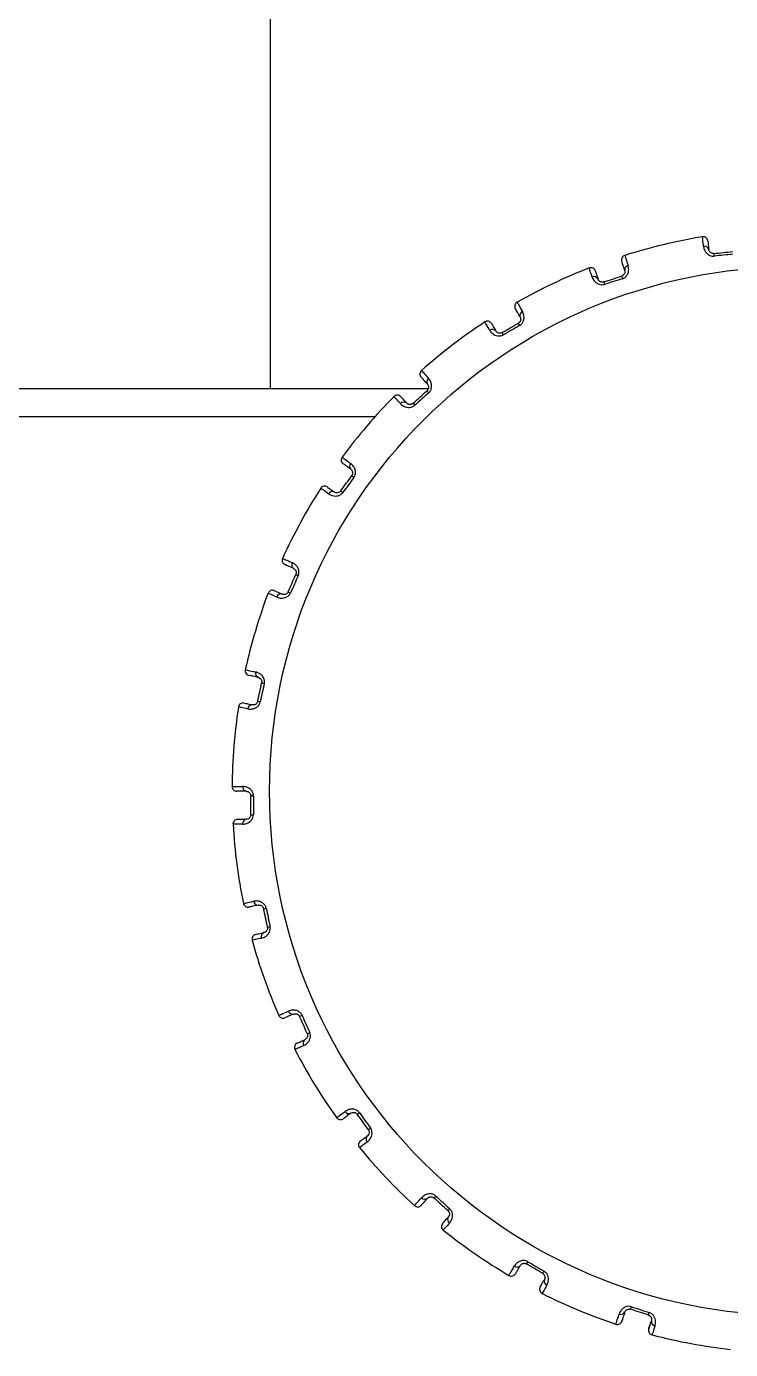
# Model space of a CAD drawing. Header units: millimetres. Extents: x -2889 to 8174, y 2447 to 8478.
# Drawn here: x 1605.9 to 1613.42, y 3458.21 to 3472.34 of the extents above; entities that cross this region are included whole.
import ezdxf

# ---------------------------------------------------------------- set-up
doc = ezdxf.new("R2010")
doc.units = ezdxf.units.MM

msp = doc.modelspace()

# ---------------------------------------------------------------- linework, layer by layer
at = {"color": 7, "linetype": 'Continuous', "lineweight": 25}
for p, q in [((1608.5, 3474.673), (1608.5, 3468.473)), ((1576.211, 3468.473), (1610.19, 3468.473)), ((1576.498, 3468.173), (1609.622, 3468.173))]:
    msp.add_line(p, q, dxfattribs=at)
msp.add_circle((1614.094, 3464.173), 5.6, dxfattribs=at)
for centre, radius, start, end in [((1614.094, 3464.173), 6, 99.3723, 107.5185), ((1613.125, 3470.043), 0.05, 6, 99.3723), ((1612.303, 3469.847), 0.05, 107.5185, 198), ((1613.14, 3469.947), 0.0457, 16.0411, 105.1154), ((1613.496, 3469.919), 0.257, 180.904, 187.1242), ((1614.094, 3464.173), 6, 111.3723, 119.5185), ((1611.926, 3469.713), 0.05, 18, 111.3723), ((1612.331, 3469.742), 0.0448, 99.8795, 186.9103), ((1611.961, 3469.622), 0.0457, 28.0411, 117.1154), ((1612.314, 3469.669), 0.257, 192.904, 199.1242), ((1613.575, 3470.078), 1.382, 197.0337, 198.2171), ((1611.162, 3469.35), 0.05, 119.5185, 210), ((1614.094, 3464.173), 6, 123.3723, 131.5185), ((1610.821, 3469.142), 0.05, 30, 123.3723), ((1611.211, 3469.253), 0.0448, 111.8795, 198.9103), ((1610.874, 3469.059), 0.0457, 40.0411, 129.1154), ((1611.21, 3469.179), 0.257, 204.904, 211.1242), ((1612.359, 3469.841), 1.382, 209.0337, 210.2171), ((1610.15, 3468.628), 0.05, 131.5185, 222), ((1610.218, 3468.543), 0.0448, 123.8795, 210.9103), ((1614.094, 3464.173), 6, 135.3723, 143.5185), ((1609.859, 3468.352), 0.05, 42, 135.3723), ((1609.929, 3468.283), 0.0457, 52.0411, 141.1154), ((1611.218, 3469.357), 1.382, 221.0337, 222.2171), ((1610.232, 3468.47), 0.257, 216.904, 223.1242), ((1609.31, 3467.71), 0.05, 143.5185, 234), ((1609.394, 3467.642), 0.0448, 135.8795, 222.9103), ((1610.203, 3468.645), 1.382, 233.0337, 234.2171), ((1614.094, 3464.173), 6, 147.3723, 155.5185), ((1609.083, 3467.381), 0.05, 54, 147.3723), ((1609.165, 3467.327), 0.0457, 64.0411, 153.1154), ((1609.423, 3467.573), 0.257, 228.904, 235.1242), ((1608.679, 3466.638), 0.05, 155.5185, 246), ((1608.775, 3466.589), 0.0448, 147.8795, 234.9103), ((1609.358, 3467.739), 1.382, 245.0337, 246.2171), ((1614.094, 3464.173), 6, 159.3723, 167.5185), ((1608.525, 3466.269), 0.05, 66, 159.3723), ((1608.617, 3466.234), 0.0457, 76.0411, 165.1154), ((1608.818, 3466.527), 0.257, 240.904, 247.1242), ((1608.285, 3465.459), 0.05, 167.5185, 258), ((1608.389, 3465.43), 0.0448, 159.8795, 246.9103), ((1608.72, 3466.676), 1.382, 257.0337, 258.2171), ((1608.211, 3465.065), 0.05, 78, 171.3723), ((1608.308, 3465.05), 0.0457, 88.0411, 177.1154), ((1608.444, 3465.379), 0.257, 252.904, 259.1242), ((1614.094, 3464.173), 6, 171.3723, 179.5185), ((1608.144, 3464.223), 0.05, 179.5185, 270), ((1608.253, 3464.217), 0.0448, 171.8795, 258.9103), ((1608.317, 3465.504), 1.382, 269.0337, 270.2171), ((1608.154, 3463.823), 0.05, 90, 183.3723), ((1614.094, 3464.173), 6, 183.3723, 191.5185), ((1608.252, 3463.828), 0.0457, 100.0411, 189.1154), ((1608.317, 3464.178), 0.257, 264.904, 271.1242), ((1608.264, 3462.985), 0.05, 191.5185, 282), ((1608.371, 3463.001), 0.0448, 183.8795, 270.9103), ((1608.167, 3464.274), 1.382, 281.0337, 282.2171), ((1608.442, 3462.977), 0.257, 276.904, 283.1242), ((1608.357, 3462.595), 0.05, 102, 195.3723), ((1614.094, 3464.173), 6, 195.3723, 203.5185), ((1608.451, 3462.621), 0.0457, 112.0411, 201.1154), ((1608.638, 3461.798), 0.05, 203.5185, 294), ((1608.74, 3461.837), 0.0448, 195.8795, 282.9103), ((1608.275, 3463.04), 1.382, 293.0337, 294.2171), ((1608.814, 3461.828), 0.257, 288.904, 295.1242), ((1608.81, 3461.437), 0.05, 114, 207.3723), ((1614.094, 3464.173), 6, 207.3723, 215.5185), ((1608.897, 3461.481), 0.0457, 124.0411, 213.1154), ((1609.342, 3460.775), 0.0448, 207.8795, 294.9103), ((1608.638, 3461.855), 1.382, 305.0337, 306.2171), ((1609.251, 3460.716), 0.05, 215.5185, 306), ((1609.417, 3460.781), 0.257, 300.904, 307.1242), ((1609.494, 3460.398), 0.05, 126, 219.3723), ((1609.57, 3460.46), 0.0457, 136.0411, 225.1154), ((1614.094, 3464.173), 6, 219.3723, 227.5185), ((1609.239, 3460.771), 1.382, 317.0337, 318.2171), ((1610.076, 3459.785), 0.05, 227.5185, 318), ((1610.153, 3459.861), 0.0448, 219.8795, 306.9103), ((1610.224, 3459.883), 0.257, 312.904, 319.1242), ((1610.441, 3459.6), 0.0457, 148.0411, 237.1154), ((1610.38, 3459.524), 0.05, 138, 231.3723), ((1614.094, 3464.173), 6, 231.3723, 239.5185), ((1610.052, 3459.836), 1.382, 329.0337, 330.2171), ((1611.076, 3459.045), 0.05, 239.5185, 330), ((1611.135, 3459.136), 0.0448, 231.8795, 318.9103), ((1611.201, 3459.172), 0.257, 324.904, 331.1242), ((1611.427, 3458.854), 0.05, 150, 243.3723), ((1611.472, 3458.941), 0.0457, 160.0411, 249.1154), ((1614.094, 3464.173), 6, 243.3723, 251.5185), ((1612.247, 3458.631), 0.0448, 243.8795, 330.9103), ((1611.042, 3459.09), 1.382, 341.0337, 342.2171), ((1612.303, 3458.68), 0.257, 336.904, 343.1242), ((1612.208, 3458.529), 0.05, 251.5185, 342), ((1612.617, 3458.51), 0.0457, 172.0411, 261.1154), ((1612.591, 3458.415), 0.05, 162, 255.3723), ((1614.094, 3464.173), 6, 255.3723, 263.5185)]:
    msp.add_arc(centre, radius, start, end, dxfattribs=at)
for points, knots in [([(1613.128, 3469.991), (1613.128, 3469.996), (1613.124, 3470.03), (1613.118, 3470.079), (1613.117, 3470.088), (1613.117, 3470.093)], [0, 0, 0, 0, 0.079407, 0.539679, 1, 1, 1, 1]), ([(1613.175, 3470.048), (1613.175, 3470.045), (1613.176, 3470.037), (1613.181, 3469.993), (1613.184, 3469.964), (1613.184, 3469.959)], [0, 0, 0, 0, 0.460298, 0.920585, 1, 1, 1, 1]), ([(1612.288, 3469.894), (1612.289, 3469.89), (1612.292, 3469.882), (1612.308, 3469.832), (1612.32, 3469.794), (1612.323, 3469.786)], [0, 0, 0, 0, 0.4354396, 0.8708783, 1, 1, 1, 1]), ([(1613.128, 3469.991), (1613.128, 3469.99), (1613.13, 3469.976), (1613.137, 3469.952), (1613.157, 3469.922), (1613.181, 3469.901), (1613.209, 3469.887), (1613.231, 3469.887), (1613.241, 3469.887)], [0, 0, 0, 0, 0.017352, 0.313761, 0.508689, 0.681484, 0.843326, 1, 1, 1, 1]), ([(1613.239, 3469.915), (1613.235, 3469.915), (1613.229, 3469.914), (1613.219, 3469.916), (1613.209, 3469.92), (1613.197, 3469.93), (1613.187, 3469.944), (1613.185, 3469.953), (1613.184, 3469.959)], [0, 0, 0, 0, 0.1118268, 0.132687, 0.2752303, 0.4389941, 0.6407604, 1, 1, 1, 1]), ([(1613.239, 3469.915), (1613.272, 3469.918), (1613.339, 3469.925), (1613.405, 3469.932), (1613.438, 3469.936)], [0, 0, 0, 0, 0.502105, 1, 1, 1, 1]), ([(1613.441, 3469.907), (1613.408, 3469.904), (1613.341, 3469.897), (1613.274, 3469.89), (1613.241, 3469.887)], [0, 0, 0, 0, 0.497837, 1, 1, 1, 1]), ([(1611.94, 3469.663), (1611.938, 3469.668), (1611.927, 3469.7), (1611.912, 3469.747), (1611.909, 3469.756), (1611.907, 3469.76)], [0, 0, 0, 0, 0.079407, 0.539679, 1, 1, 1, 1]), ([(1612.286, 3469.736), (1612.284, 3469.744), (1612.273, 3469.776), (1612.259, 3469.82), (1612.257, 3469.828), (1612.255, 3469.831)], [0, 0, 0, 0, 0.129122, 0.564561, 1, 1, 1, 1]), ([(1612.263, 3469.646), (1612.268, 3469.648), (1612.285, 3469.655), (1612.308, 3469.676), (1612.325, 3469.708), (1612.332, 3469.748), (1612.326, 3469.772), (1612.323, 3469.786)], [0, 0, 0, 0, 0.096023, 0.272505, 0.481898, 0.698908, 1, 1, 1, 1]), ([(1611.94, 3469.663), (1611.94, 3469.662), (1611.944, 3469.649), (1611.956, 3469.627), (1611.982, 3469.601), (1612.01, 3469.586), (1612.041, 3469.578), (1612.061, 3469.583), (1612.072, 3469.585)], [0, 0, 0, 0, 0.017352, 0.313761, 0.508689, 0.681484, 0.843326, 1, 1, 1, 1]), ([(1611.973, 3469.729), (1611.974, 3469.725), (1611.977, 3469.718), (1611.99, 3469.676), (1612, 3469.648), (1612.001, 3469.644)], [0, 0, 0, 0, 0.460298, 0.920585, 1, 1, 1, 1]), ([(1612.064, 3469.611), (1612.06, 3469.61), (1612.055, 3469.609), (1612.044, 3469.609), (1612.033, 3469.611), (1612.02, 3469.617), (1612.007, 3469.629), (1612.003, 3469.638), (1612.001, 3469.644)], [0, 0, 0, 0, 0.111827, 0.132687, 0.27523, 0.438994, 0.64076, 1, 1, 1, 1]), ([(1612.064, 3469.611), (1612.096, 3469.622), (1612.159, 3469.642), (1612.223, 3469.663), (1612.254, 3469.673)], [0, 0, 0, 0, 0.502105, 1, 1, 1, 1]), ([(1612.263, 3469.646), (1612.231, 3469.636), (1612.167, 3469.615), (1612.104, 3469.595), (1612.072, 3469.585)], [0, 0, 0, 0, 0.497837, 1, 1, 1, 1]), ([(1612.286, 3469.736), (1612.288, 3469.73), (1612.29, 3469.721), (1612.287, 3469.704), (1612.281, 3469.693), (1612.274, 3469.685), (1612.269, 3469.681), (1612.261, 3469.676), (1612.257, 3469.674), (1612.254, 3469.673)], [0, 0, 0, 0, 0.343735, 0.56662, 0.703968, 0.762734, 0.879015, 0.917663, 1, 1, 1, 1]), ([(1611.169, 3469.239), (1611.165, 3469.246), (1611.148, 3469.275), (1611.125, 3469.315), (1611.121, 3469.322), (1611.119, 3469.325)], [0, 0, 0, 0, 0.129122, 0.564561, 1, 1, 1, 1]), ([(1611.138, 3469.394), (1611.14, 3469.39), (1611.144, 3469.382), (1611.171, 3469.337), (1611.19, 3469.303), (1611.195, 3469.295)], [0, 0, 0, 0, 0.43544, 0.870878, 1, 1, 1, 1]), ([(1610.845, 3469.095), (1610.843, 3469.099), (1610.825, 3469.129), (1610.8, 3469.172), (1610.796, 3469.18), (1610.794, 3469.183)], [0, 0, 0, 0, 0.079407, 0.539679, 1, 1, 1, 1]), ([(1611.169, 3469.239), (1611.172, 3469.233), (1611.176, 3469.224), (1611.176, 3469.207), (1611.173, 3469.196), (1611.168, 3469.187), (1611.163, 3469.181), (1611.157, 3469.175), (1611.153, 3469.172), (1611.151, 3469.171)], [0, 0, 0, 0, 0.343735, 0.56662, 0.703968, 0.762734, 0.879015, 0.917663, 1, 1, 1, 1]), ([(1611.165, 3469.146), (1611.17, 3469.149), (1611.184, 3469.159), (1611.203, 3469.184), (1611.213, 3469.219), (1611.211, 3469.26), (1611.201, 3469.282), (1611.195, 3469.295)], [0, 0, 0, 0, 0.096023, 0.272505, 0.481898, 0.698908, 1, 1, 1, 1]), ([(1610.845, 3469.095), (1610.846, 3469.094), (1610.853, 3469.082), (1610.869, 3469.063), (1610.899, 3469.043), (1610.93, 3469.034), (1610.962, 3469.033), (1610.981, 3469.042), (1610.991, 3469.046)], [0, 0, 0, 0, 0.017352, 0.313761, 0.508689, 0.681484, 0.843326, 1, 1, 1, 1]), ([(1610.864, 3469.167), (1610.866, 3469.163), (1610.87, 3469.157), (1610.892, 3469.119), (1610.907, 3469.093), (1610.909, 3469.089)], [0, 0, 0, 0, 0.460298, 0.920585, 1, 1, 1, 1]), ([(1610.977, 3469.071), (1610.974, 3469.069), (1610.969, 3469.066), (1610.959, 3469.064), (1610.947, 3469.063), (1610.933, 3469.067), (1610.918, 3469.076), (1610.913, 3469.084), (1610.909, 3469.089)], [0, 0, 0, 0, 0.111827, 0.132687, 0.27523, 0.438994, 0.64076, 1, 1, 1, 1]), ([(1610.977, 3469.071), (1611.006, 3469.087), (1611.064, 3469.121), (1611.122, 3469.154), (1611.151, 3469.171)], [0, 0, 0, 0, 0.502105, 1, 1, 1, 1]), ([(1611.165, 3469.146), (1611.136, 3469.129), (1611.078, 3469.096), (1611.02, 3469.063), (1610.991, 3469.046)], [0, 0, 0, 0, 0.497837, 1, 1, 1, 1]), ([(1610.117, 3468.665), (1610.12, 3468.662), (1610.126, 3468.655), (1610.161, 3468.616), (1610.187, 3468.587), (1610.193, 3468.58)], [0, 0, 0, 0, 0.43544, 0.870878, 1, 1, 1, 1]), ([(1610.18, 3468.52), (1610.174, 3468.526), (1610.151, 3468.551), (1610.121, 3468.586), (1610.115, 3468.591), (1610.113, 3468.594)], [0, 0, 0, 0, 0.129122, 0.564561, 1, 1, 1, 1]), ([(1610.18, 3468.52), (1610.183, 3468.515), (1610.189, 3468.507), (1610.193, 3468.491), (1610.192, 3468.478), (1610.189, 3468.469), (1610.186, 3468.462), (1610.181, 3468.455), (1610.178, 3468.452), (1610.176, 3468.449)], [0, 0, 0, 0, 0.343735, 0.56662, 0.703968, 0.762734, 0.879015, 0.917663, 1, 1, 1, 1]), ([(1610.195, 3468.428), (1610.199, 3468.432), (1610.211, 3468.445), (1610.224, 3468.474), (1610.227, 3468.51), (1610.216, 3468.55), (1610.202, 3468.569), (1610.193, 3468.58)], [0, 0, 0, 0, 0.0960234, 0.272505, 0.4818975, 0.6989082, 1, 1, 1, 1]), ([(1609.893, 3468.312), (1609.89, 3468.316), (1609.866, 3468.341), (1609.833, 3468.378), (1609.827, 3468.384), (1609.824, 3468.388)], [0, 0, 0, 0, 0.079407, 0.539679, 1, 1, 1, 1]), ([(1609.897, 3468.386), (1609.899, 3468.383), (1609.904, 3468.377), (1609.934, 3468.345), (1609.954, 3468.323), (1609.957, 3468.319)], [0, 0, 0, 0, 0.460298, 0.920585, 1, 1, 1, 1]), ([(1610.027, 3468.316), (1610.052, 3468.338), (1610.102, 3468.383), (1610.151, 3468.427), (1610.176, 3468.449)], [0, 0, 0, 0, 0.502105, 1, 1, 1, 1]), ([(1610.195, 3468.428), (1610.17, 3468.406), (1610.12, 3468.361), (1610.07, 3468.317), (1610.045, 3468.294)], [0, 0, 0, 0, 0.497837, 1, 1, 1, 1]), ([(1609.893, 3468.312), (1609.893, 3468.311), (1609.903, 3468.301), (1609.922, 3468.286), (1609.956, 3468.273), (1609.988, 3468.27), (1610.019, 3468.276), (1610.037, 3468.288), (1610.045, 3468.294)], [0, 0, 0, 0, 0.017352, 0.313761, 0.508689, 0.681484, 0.843326, 1, 1, 1, 1]), ([(1610.027, 3468.316), (1610.024, 3468.313), (1610.02, 3468.31), (1610.01, 3468.305), (1609.999, 3468.302), (1609.984, 3468.303), (1609.968, 3468.308), (1609.961, 3468.315), (1609.957, 3468.319)], [0, 0, 0, 0, 0.111827, 0.132687, 0.27523, 0.438994, 0.64076, 1, 1, 1, 1]), ([(1609.27, 3467.74), (1609.273, 3467.737), (1609.28, 3467.732), (1609.323, 3467.701), (1609.355, 3467.678), (1609.362, 3467.673)], [0, 0, 0, 0, 0.4354396, 0.8708783, 1, 1, 1, 1]), ([(1609.361, 3467.611), (1609.355, 3467.616), (1609.327, 3467.636), (1609.29, 3467.663), (1609.284, 3467.668), (1609.28, 3467.67)], [0, 0, 0, 0, 0.129122, 0.564561, 1, 1, 1, 1]), ([(1609.395, 3467.524), (1609.399, 3467.53), (1609.408, 3467.544), (1609.415, 3467.575), (1609.409, 3467.611), (1609.391, 3467.648), (1609.373, 3467.664), (1609.362, 3467.673)], [0, 0, 0, 0, 0.0960234, 0.272505, 0.4818975, 0.6989082, 1, 1, 1, 1]), ([(1609.255, 3467.38), (1609.274, 3467.407), (1609.314, 3467.461), (1609.353, 3467.514), (1609.372, 3467.541)], [0, 0, 0, 0, 0.502105, 1, 1, 1, 1]), ([(1609.395, 3467.524), (1609.376, 3467.497), (1609.336, 3467.443), (1609.297, 3467.389), (1609.277, 3467.362)], [0, 0, 0, 0, 0.497837, 1, 1, 1, 1]), ([(1609.361, 3467.611), (1609.366, 3467.607), (1609.373, 3467.601), (1609.38, 3467.585), (1609.382, 3467.573), (1609.382, 3467.563), (1609.38, 3467.556), (1609.376, 3467.548), (1609.374, 3467.544), (1609.372, 3467.541)], [0, 0, 0, 0, 0.343735, 0.56662, 0.703968, 0.762734, 0.879015, 0.917663, 1, 1, 1, 1]), ([(1609.124, 3467.348), (1609.12, 3467.351), (1609.092, 3467.371), (1609.052, 3467.4), (1609.044, 3467.405), (1609.041, 3467.408)], [0, 0, 0, 0, 0.079407, 0.539679, 1, 1, 1, 1]), ([(1609.112, 3467.421), (1609.115, 3467.419), (1609.122, 3467.414), (1609.157, 3467.389), (1609.181, 3467.371), (1609.185, 3467.368)], [0, 0, 0, 0, 0.460298, 0.920585, 1, 1, 1, 1]), ([(1609.124, 3467.348), (1609.125, 3467.348), (1609.136, 3467.34), (1609.158, 3467.329), (1609.194, 3467.323), (1609.226, 3467.327), (1609.255, 3467.339), (1609.27, 3467.355), (1609.277, 3467.362)], [0, 0, 0, 0, 0.017352, 0.313761, 0.508689, 0.681484, 0.843326, 1, 1, 1, 1]), ([(1609.255, 3467.38), (1609.252, 3467.376), (1609.249, 3467.372), (1609.24, 3467.366), (1609.23, 3467.361), (1609.216, 3467.358), (1609.198, 3467.36), (1609.19, 3467.365), (1609.185, 3467.368)], [0, 0, 0, 0, 0.111827, 0.132687, 0.27523, 0.438994, 0.64076, 1, 1, 1, 1]), ([(1608.633, 3466.659), (1608.637, 3466.657), (1608.646, 3466.654), (1608.694, 3466.632), (1608.729, 3466.616), (1608.738, 3466.613)], [0, 0, 0, 0, 0.4354396, 0.8708783, 1, 1, 1, 1]), ([(1608.75, 3466.552), (1608.743, 3466.555), (1608.711, 3466.569), (1608.669, 3466.588), (1608.662, 3466.591), (1608.659, 3466.593)], [0, 0, 0, 0, 0.129122, 0.564561, 1, 1, 1, 1]), ([(1608.801, 3466.474), (1608.803, 3466.48), (1608.809, 3466.496), (1608.809, 3466.528), (1608.797, 3466.562), (1608.771, 3466.594), (1608.75, 3466.606), (1608.738, 3466.613)], [0, 0, 0, 0, 0.0960234, 0.272505, 0.4818975, 0.6989082, 1, 1, 1, 1]), ([(1608.75, 3466.552), (1608.755, 3466.549), (1608.764, 3466.544), (1608.774, 3466.531), (1608.778, 3466.519), (1608.78, 3466.509), (1608.779, 3466.502), (1608.778, 3466.493), (1608.776, 3466.489), (1608.775, 3466.486)], [0, 0, 0, 0, 0.343735, 0.56662, 0.703968, 0.762734, 0.879015, 0.917663, 1, 1, 1, 1]), ([(1608.694, 3466.303), (1608.707, 3466.334), (1608.734, 3466.395), (1608.762, 3466.456), (1608.775, 3466.486)], [0, 0, 0, 0, 0.502105, 1, 1, 1, 1]), ([(1608.801, 3466.474), (1608.787, 3466.444), (1608.76, 3466.383), (1608.733, 3466.322), (1608.719, 3466.291)], [0, 0, 0, 0, 0.497837, 1, 1, 1, 1]), ([(1608.573, 3466.245), (1608.568, 3466.247), (1608.537, 3466.261), (1608.491, 3466.281), (1608.483, 3466.285), (1608.479, 3466.286)], [0, 0, 0, 0, 0.079407, 0.539679, 1, 1, 1, 1]), ([(1608.546, 3466.314), (1608.549, 3466.313), (1608.556, 3466.31), (1608.596, 3466.292), (1608.624, 3466.28), (1608.628, 3466.278)], [0, 0, 0, 0, 0.460298, 0.920585, 1, 1, 1, 1]), ([(1608.573, 3466.245), (1608.573, 3466.245), (1608.586, 3466.24), (1608.61, 3466.233), (1608.647, 3466.235), (1608.677, 3466.246), (1608.703, 3466.264), (1608.713, 3466.282), (1608.719, 3466.291)], [0, 0, 0, 0, 0.017352, 0.313761, 0.508689, 0.681484, 0.843326, 1, 1, 1, 1]), ([(1608.694, 3466.303), (1608.692, 3466.299), (1608.689, 3466.295), (1608.683, 3466.287), (1608.674, 3466.28), (1608.66, 3466.274), (1608.643, 3466.273), (1608.634, 3466.276), (1608.628, 3466.278)], [0, 0, 0, 0, 0.111827, 0.132687, 0.27523, 0.438994, 0.64076, 1, 1, 1, 1]), ([(1608.236, 3465.469), (1608.24, 3465.468), (1608.249, 3465.467), (1608.3, 3465.456), (1608.339, 3465.447), (1608.347, 3465.446)], [0, 0, 0, 0, 0.4354396, 0.8708783, 1, 1, 1, 1]), ([(1608.372, 3465.389), (1608.364, 3465.391), (1608.331, 3465.398), (1608.286, 3465.407), (1608.278, 3465.409), (1608.274, 3465.41)], [0, 0, 0, 0, 0.129122, 0.564561, 1, 1, 1, 1]), ([(1608.438, 3465.323), (1608.439, 3465.33), (1608.442, 3465.347), (1608.435, 3465.378), (1608.416, 3465.409), (1608.384, 3465.434), (1608.361, 3465.441), (1608.347, 3465.446)], [0, 0, 0, 0, 0.096023, 0.272505, 0.481898, 0.698908, 1, 1, 1, 1]), ([(1608.372, 3465.389), (1608.378, 3465.387), (1608.387, 3465.384), (1608.4, 3465.373), (1608.406, 3465.363), (1608.41, 3465.353), (1608.411, 3465.346), (1608.412, 3465.337), (1608.411, 3465.333), (1608.41, 3465.33)], [0, 0, 0, 0, 0.343735, 0.56662, 0.703968, 0.762734, 0.879015, 0.917663, 1, 1, 1, 1]), ([(1608.369, 3465.134), (1608.376, 3465.167), (1608.39, 3465.232), (1608.403, 3465.297), (1608.41, 3465.33)], [0, 0, 0, 0, 0.502105, 1, 1, 1, 1]), ([(1608.438, 3465.323), (1608.431, 3465.291), (1608.417, 3465.225), (1608.403, 3465.16), (1608.396, 3465.127)], [0, 0, 0, 0, 0.497837, 1, 1, 1, 1]), ([(1608.222, 3465.114), (1608.225, 3465.113), (1608.233, 3465.112), (1608.276, 3465.103), (1608.305, 3465.096), (1608.309, 3465.095)], [0, 0, 0, 0, 0.460298, 0.920585, 1, 1, 1, 1]), ([(1608.262, 3465.052), (1608.263, 3465.052), (1608.277, 3465.049), (1608.301, 3465.048), (1608.337, 3465.058), (1608.364, 3465.074), (1608.386, 3465.097), (1608.392, 3465.117), (1608.396, 3465.127)], [0, 0, 0, 0, 0.017352, 0.313761, 0.508689, 0.681484, 0.843326, 1, 1, 1, 1]), ([(1608.369, 3465.134), (1608.368, 3465.13), (1608.366, 3465.125), (1608.361, 3465.116), (1608.354, 3465.107), (1608.342, 3465.099), (1608.325, 3465.093), (1608.316, 3465.095), (1608.309, 3465.095)], [0, 0, 0, 0, 0.111827, 0.132687, 0.27523, 0.438994, 0.64076, 1, 1, 1, 1]), ([(1608.262, 3465.052), (1608.257, 3465.053), (1608.224, 3465.06), (1608.175, 3465.07), (1608.166, 3465.072), (1608.162, 3465.073)], [0, 0, 0, 0, 0.079407, 0.539679, 1, 1, 1, 1]), ([(1608.094, 3464.223), (1608.099, 3464.223), (1608.108, 3464.223), (1608.16, 3464.223), (1608.199, 3464.223), (1608.208, 3464.223)], [0, 0, 0, 0, 0.43544, 0.870878, 1, 1, 1, 1]), ([(1608.244, 3464.173), (1608.236, 3464.173), (1608.202, 3464.173), (1608.156, 3464.173), (1608.148, 3464.173), (1608.144, 3464.173)], [0, 0, 0, 0, 0.129122, 0.5645609, 1, 1, 1, 1]), ([(1608.323, 3464.122), (1608.322, 3464.129), (1608.321, 3464.146), (1608.308, 3464.175), (1608.283, 3464.201), (1608.247, 3464.22), (1608.222, 3464.222), (1608.208, 3464.223)], [0, 0, 0, 0, 0.0960234, 0.272505, 0.4818975, 0.6989082, 1, 1, 1, 1]), ([(1608.244, 3464.173), (1608.25, 3464.172), (1608.26, 3464.171), (1608.275, 3464.163), (1608.283, 3464.154), (1608.289, 3464.146), (1608.292, 3464.139), (1608.294, 3464.13), (1608.294, 3464.126), (1608.294, 3464.123)], [0, 0, 0, 0, 0.343735, 0.56662, 0.703968, 0.762734, 0.879015, 0.917663, 1, 1, 1, 1]), ([(1608.294, 3463.923), (1608.294, 3463.956), (1608.294, 3464.023), (1608.294, 3464.089), (1608.294, 3464.123)], [0, 0, 0, 0, 0.502258, 1, 1, 1, 1]), ([(1608.323, 3464.122), (1608.322, 3464.089), (1608.322, 3464.022), (1608.322, 3463.955), (1608.322, 3463.922)], [0, 0, 0, 0, 0.497684, 1, 1, 1, 1]), ([(1608.207, 3463.82), (1608.202, 3463.82), (1608.168, 3463.82), (1608.118, 3463.82), (1608.109, 3463.82), (1608.104, 3463.82)], [0, 0, 0, 0, 0.079407, 0.539679, 1, 1, 1, 1]), ([(1608.154, 3463.873), (1608.158, 3463.873), (1608.166, 3463.873), (1608.21, 3463.873), (1608.24, 3463.873), (1608.244, 3463.873)], [0, 0, 0, 0, 0.460298, 0.920585, 1, 1, 1, 1]), ([(1608.207, 3463.82), (1608.208, 3463.82), (1608.221, 3463.821), (1608.246, 3463.825), (1608.279, 3463.841), (1608.302, 3463.863), (1608.318, 3463.89), (1608.321, 3463.911), (1608.322, 3463.922)], [0, 0, 0, 0, 0.017352, 0.313761, 0.508689, 0.681484, 0.843326, 1, 1, 1, 1]), ([(1608.294, 3463.923), (1608.294, 3463.918), (1608.293, 3463.913), (1608.29, 3463.903), (1608.285, 3463.893), (1608.275, 3463.882), (1608.26, 3463.874), (1608.25, 3463.873), (1608.244, 3463.873)], [0, 0, 0, 0, 0.111827, 0.132687, 0.27523, 0.438994, 0.64076, 1, 1, 1, 1]), ([(1608.215, 3462.975), (1608.219, 3462.975), (1608.228, 3462.977), (1608.279, 3462.988), (1608.318, 3462.996), (1608.326, 3462.998)], [0, 0, 0, 0, 0.43544, 0.870878, 1, 1, 1, 1]), ([(1608.459, 3462.924), (1608.457, 3462.93), (1608.453, 3462.946), (1608.434, 3462.972), (1608.404, 3462.992), (1608.365, 3463.003), (1608.34, 3463), (1608.326, 3462.998)], [0, 0, 0, 0, 0.0960234, 0.272505, 0.4818975, 0.6989082, 1, 1, 1, 1]), ([(1608.372, 3462.956), (1608.378, 3462.957), (1608.388, 3462.958), (1608.404, 3462.953), (1608.414, 3462.946), (1608.421, 3462.939), (1608.425, 3462.933), (1608.429, 3462.925), (1608.43, 3462.921), (1608.431, 3462.918)], [0, 0, 0, 0, 0.343735, 0.56662, 0.703968, 0.762734, 0.879015, 0.917663, 1, 1, 1, 1]), ([(1608.372, 3462.956), (1608.364, 3462.955), (1608.331, 3462.948), (1608.286, 3462.938), (1608.278, 3462.936), (1608.274, 3462.936)], [0, 0, 0, 0, 0.129122, 0.564561, 1, 1, 1, 1]), ([(1608.473, 3462.722), (1608.466, 3462.755), (1608.452, 3462.82), (1608.438, 3462.885), (1608.431, 3462.918)], [0, 0, 0, 0, 0.502105, 1, 1, 1, 1]), ([(1608.459, 3462.924), (1608.466, 3462.891), (1608.48, 3462.825), (1608.493, 3462.76), (1608.5, 3462.727)], [0, 0, 0, 0, 0.497837, 1, 1, 1, 1]), ([(1608.409, 3462.604), (1608.409, 3462.604), (1608.423, 3462.607), (1608.446, 3462.616), (1608.475, 3462.639), (1608.493, 3462.665), (1608.503, 3462.696), (1608.501, 3462.717), (1608.5, 3462.727)], [0, 0, 0, 0, 0.017352, 0.313761, 0.508689, 0.681484, 0.843326, 1, 1, 1, 1]), ([(1608.473, 3462.722), (1608.473, 3462.718), (1608.474, 3462.713), (1608.473, 3462.703), (1608.47, 3462.691), (1608.462, 3462.679), (1608.449, 3462.667), (1608.44, 3462.665), (1608.434, 3462.663)], [0, 0, 0, 0, 0.111827, 0.132687, 0.27523, 0.438994, 0.64076, 1, 1, 1, 1]), ([(1608.409, 3462.604), (1608.404, 3462.603), (1608.37, 3462.596), (1608.322, 3462.585), (1608.313, 3462.583), (1608.309, 3462.582)], [0, 0, 0, 0, 0.079407, 0.539679, 1, 1, 1, 1]), ([(1608.346, 3462.644), (1608.35, 3462.645), (1608.358, 3462.647), (1608.401, 3462.656), (1608.43, 3462.662), (1608.434, 3462.663)], [0, 0, 0, 0, 0.460298, 0.920585, 1, 1, 1, 1]), ([(1608.842, 3461.779), (1608.839, 3461.785), (1608.831, 3461.8), (1608.808, 3461.821), (1608.774, 3461.835), (1608.733, 3461.837), (1608.71, 3461.829), (1608.697, 3461.825)], [0, 0, 0, 0, 0.096023, 0.272505, 0.481898, 0.698908, 1, 1, 1, 1]), ([(1608.592, 3461.778), (1608.596, 3461.78), (1608.605, 3461.784), (1608.653, 3461.805), (1608.688, 3461.821), (1608.697, 3461.825)], [0, 0, 0, 0, 0.43544, 0.870878, 1, 1, 1, 1]), ([(1608.75, 3461.793), (1608.743, 3461.79), (1608.711, 3461.776), (1608.669, 3461.757), (1608.662, 3461.754), (1608.659, 3461.753)], [0, 0, 0, 0, 0.129122, 0.564561, 1, 1, 1, 1]), ([(1608.75, 3461.793), (1608.755, 3461.795), (1608.765, 3461.798), (1608.782, 3461.797), (1608.793, 3461.792), (1608.802, 3461.787), (1608.807, 3461.782), (1608.812, 3461.775), (1608.814, 3461.771), (1608.816, 3461.768)], [0, 0, 0, 0, 0.343735, 0.56662, 0.703968, 0.762734, 0.879015, 0.917663, 1, 1, 1, 1]), ([(1608.897, 3461.585), (1608.883, 3461.616), (1608.856, 3461.677), (1608.829, 3461.738), (1608.816, 3461.768)], [0, 0, 0, 0, 0.502105, 1, 1, 1, 1]), ([(1608.842, 3461.779), (1608.855, 3461.749), (1608.883, 3461.688), (1608.909, 3461.626), (1608.923, 3461.596)], [0, 0, 0, 0, 0.497837, 1, 1, 1, 1]), ([(1608.859, 3461.456), (1608.86, 3461.457), (1608.872, 3461.462), (1608.893, 3461.476), (1608.916, 3461.505), (1608.929, 3461.534), (1608.932, 3461.566), (1608.926, 3461.586), (1608.923, 3461.596)], [0, 0, 0, 0, 0.017352, 0.313761, 0.508689, 0.681484, 0.843326, 1, 1, 1, 1]), ([(1608.897, 3461.585), (1608.899, 3461.581), (1608.9, 3461.576), (1608.902, 3461.566), (1608.901, 3461.554), (1608.896, 3461.541), (1608.886, 3461.527), (1608.877, 3461.522), (1608.872, 3461.519)], [0, 0, 0, 0, 0.111827, 0.132687, 0.27523, 0.438994, 0.64076, 1, 1, 1, 1]), ([(1608.859, 3461.456), (1608.854, 3461.454), (1608.823, 3461.44), (1608.778, 3461.419), (1608.77, 3461.416), (1608.766, 3461.414)], [0, 0, 0, 0, 0.0794067, 0.5396787, 1, 1, 1, 1]), ([(1608.79, 3461.483), (1608.793, 3461.484), (1608.8, 3461.487), (1608.84, 3461.505), (1608.868, 3461.517), (1608.872, 3461.519)], [0, 0, 0, 0, 0.460298, 0.920585, 1, 1, 1, 1]), ([(1609.21, 3460.687), (1609.214, 3460.689), (1609.221, 3460.695), (1609.264, 3460.726), (1609.295, 3460.749), (1609.303, 3460.754)], [0, 0, 0, 0, 0.4354396, 0.8708783, 1, 1, 1, 1]), ([(1609.361, 3460.734), (1609.355, 3460.729), (1609.327, 3460.709), (1609.29, 3460.682), (1609.284, 3460.678), (1609.28, 3460.675)], [0, 0, 0, 0, 0.129122, 0.564561, 1, 1, 1, 1]), ([(1609.454, 3460.74), (1609.45, 3460.744), (1609.439, 3460.758), (1609.412, 3460.774), (1609.376, 3460.78), (1609.336, 3460.774), (1609.315, 3460.761), (1609.303, 3460.754)], [0, 0, 0, 0, 0.096023, 0.272505, 0.481898, 0.698908, 1, 1, 1, 1]), ([(1609.361, 3460.734), (1609.366, 3460.737), (1609.375, 3460.742), (1609.392, 3460.744), (1609.404, 3460.742), (1609.413, 3460.739), (1609.42, 3460.735), (1609.426, 3460.729), (1609.429, 3460.725), (1609.431, 3460.723)], [0, 0, 0, 0, 0.343735, 0.56662, 0.703968, 0.762734, 0.879015, 0.917663, 1, 1, 1, 1]), ([(1609.549, 3460.561), (1609.529, 3460.588), (1609.49, 3460.642), (1609.451, 3460.696), (1609.431, 3460.723)], [0, 0, 0, 0, 0.502105, 1, 1, 1, 1]), ([(1609.454, 3460.74), (1609.474, 3460.713), (1609.513, 3460.658), (1609.552, 3460.604), (1609.572, 3460.577)], [0, 0, 0, 0, 0.497837, 1, 1, 1, 1]), ([(1609.538, 3460.427), (1609.539, 3460.428), (1609.55, 3460.436), (1609.567, 3460.454), (1609.584, 3460.486), (1609.59, 3460.518), (1609.587, 3460.549), (1609.577, 3460.568), (1609.572, 3460.577)], [0, 0, 0, 0, 0.017352, 0.313761, 0.508689, 0.681484, 0.843326, 1, 1, 1, 1]), ([(1609.549, 3460.561), (1609.551, 3460.557), (1609.554, 3460.553), (1609.557, 3460.543), (1609.559, 3460.532), (1609.557, 3460.517), (1609.55, 3460.502), (1609.542, 3460.495), (1609.538, 3460.491)], [0, 0, 0, 0, 0.111827, 0.132687, 0.27523, 0.438994, 0.64076, 1, 1, 1, 1]), ([(1609.538, 3460.427), (1609.534, 3460.424), (1609.507, 3460.404), (1609.466, 3460.374), (1609.459, 3460.369), (1609.456, 3460.366)], [0, 0, 0, 0, 0.079407, 0.539679, 1, 1, 1, 1]), ([(1609.465, 3460.439), (1609.468, 3460.441), (1609.474, 3460.445), (1609.51, 3460.471), (1609.534, 3460.489), (1609.538, 3460.491)], [0, 0, 0, 0, 0.460298, 0.920585, 1, 1, 1, 1]), ([(1610.269, 3459.85), (1610.265, 3459.854), (1610.251, 3459.865), (1610.221, 3459.875), (1610.185, 3459.873), (1610.146, 3459.859), (1610.129, 3459.842), (1610.118, 3459.832)], [0, 0, 0, 0, 0.096023, 0.272505, 0.481898, 0.698908, 1, 1, 1, 1]), ([(1610.269, 3459.85), (1610.294, 3459.828), (1610.344, 3459.783), (1610.393, 3459.738), (1610.418, 3459.715)], [0, 0, 0, 0, 0.497837, 1, 1, 1, 1]), ([(1610.042, 3459.748), (1610.045, 3459.751), (1610.051, 3459.758), (1610.086, 3459.797), (1610.112, 3459.826), (1610.118, 3459.832)], [0, 0, 0, 0, 0.43544, 0.870878, 1, 1, 1, 1]), ([(1610.18, 3459.825), (1610.174, 3459.819), (1610.151, 3459.794), (1610.121, 3459.76), (1610.115, 3459.754), (1610.113, 3459.751)], [0, 0, 0, 0, 0.129122, 0.564561, 1, 1, 1, 1]), ([(1610.18, 3459.825), (1610.184, 3459.829), (1610.191, 3459.836), (1610.207, 3459.842), (1610.22, 3459.842), (1610.23, 3459.84), (1610.237, 3459.838), (1610.244, 3459.834), (1610.248, 3459.831), (1610.25, 3459.829)], [0, 0, 0, 0, 0.343735, 0.56662, 0.703968, 0.762734, 0.879015, 0.917663, 1, 1, 1, 1]), ([(1610.399, 3459.695), (1610.374, 3459.717), (1610.324, 3459.762), (1610.275, 3459.807), (1610.25, 3459.829)], [0, 0, 0, 0, 0.502105, 1, 1, 1, 1]), ([(1610.416, 3459.562), (1610.417, 3459.563), (1610.426, 3459.573), (1610.439, 3459.594), (1610.449, 3459.629), (1610.448, 3459.661), (1610.439, 3459.692), (1610.425, 3459.707), (1610.418, 3459.715)], [0, 0, 0, 0, 0.017352, 0.313761, 0.508689, 0.681484, 0.843326, 1, 1, 1, 1]), ([(1610.342, 3459.558), (1610.345, 3459.561), (1610.35, 3459.566), (1610.379, 3459.599), (1610.4, 3459.621), (1610.403, 3459.624)], [0, 0, 0, 0, 0.460298, 0.920585, 1, 1, 1, 1]), ([(1610.399, 3459.695), (1610.402, 3459.692), (1610.405, 3459.688), (1610.411, 3459.679), (1610.415, 3459.669), (1610.416, 3459.654), (1610.412, 3459.637), (1610.406, 3459.629), (1610.403, 3459.624)], [0, 0, 0, 0, 0.111827, 0.132687, 0.27523, 0.438994, 0.64076, 1, 1, 1, 1]), ([(1610.416, 3459.562), (1610.413, 3459.558), (1610.39, 3459.533), (1610.357, 3459.495), (1610.351, 3459.489), (1610.348, 3459.485)], [0, 0, 0, 0, 0.079407, 0.539679, 1, 1, 1, 1]), ([(1611.252, 3459.149), (1611.246, 3459.152), (1611.231, 3459.16), (1611.199, 3459.163), (1611.164, 3459.154), (1611.13, 3459.132), (1611.116, 3459.112), (1611.108, 3459.101)], [0, 0, 0, 0, 0.096023, 0.272505, 0.481898, 0.698908, 1, 1, 1, 1]), ([(1611.252, 3459.149), (1611.281, 3459.133), (1611.338, 3459.099), (1611.396, 3459.065), (1611.425, 3459.048)], [0, 0, 0, 0, 0.497837, 1, 1, 1, 1]), ([(1611.05, 3459.002), (1611.053, 3459.006), (1611.057, 3459.013), (1611.083, 3459.059), (1611.103, 3459.093), (1611.108, 3459.101)], [0, 0, 0, 0, 0.43544, 0.870878, 1, 1, 1, 1]), ([(1611.169, 3459.106), (1611.165, 3459.1), (1611.148, 3459.07), (1611.125, 3459.03), (1611.121, 3459.023), (1611.119, 3459.02)], [0, 0, 0, 0, 0.129122, 0.564561, 1, 1, 1, 1]), ([(1611.169, 3459.106), (1611.172, 3459.111), (1611.178, 3459.119), (1611.193, 3459.128), (1611.205, 3459.131), (1611.215, 3459.132), (1611.222, 3459.131), (1611.231, 3459.128), (1611.235, 3459.126), (1611.237, 3459.125)], [0, 0, 0, 0, 0.343735, 0.56662, 0.703968, 0.762734, 0.879015, 0.917663, 1, 1, 1, 1]), ([(1611.41, 3459.025), (1611.381, 3459.041), (1611.324, 3459.075), (1611.266, 3459.108), (1611.237, 3459.125)], [0, 0, 0, 0, 0.502105, 1, 1, 1, 1]), ([(1611.41, 3459.025), (1611.414, 3459.022), (1611.418, 3459.019), (1611.425, 3459.012), (1611.432, 3459.002), (1611.436, 3458.988), (1611.436, 3458.971), (1611.431, 3458.962), (1611.429, 3458.956)], [0, 0, 0, 0, 0.111827, 0.132687, 0.27523, 0.438994, 0.64076, 1, 1, 1, 1]), ([(1611.455, 3458.898), (1611.456, 3458.899), (1611.463, 3458.911), (1611.471, 3458.934), (1611.473, 3458.971), (1611.466, 3459.002), (1611.451, 3459.03), (1611.434, 3459.042), (1611.425, 3459.048)], [0, 0, 0, 0, 0.017352, 0.313761, 0.508689, 0.681484, 0.843326, 1, 1, 1, 1]), ([(1611.384, 3458.879), (1611.386, 3458.882), (1611.39, 3458.889), (1611.412, 3458.927), (1611.427, 3458.953), (1611.429, 3458.956)], [0, 0, 0, 0, 0.460298, 0.920585, 1, 1, 1, 1]), ([(1611.455, 3458.898), (1611.453, 3458.894), (1611.436, 3458.864), (1611.411, 3458.82), (1611.407, 3458.813), (1611.405, 3458.809)], [0, 0, 0, 0, 0.079407, 0.539679, 1, 1, 1, 1]), ([(1612.192, 3458.482), (1612.193, 3458.486), (1612.196, 3458.495), (1612.212, 3458.545), (1612.225, 3458.582), (1612.227, 3458.59)], [0, 0, 0, 0, 0.4354396, 0.8708783, 1, 1, 1, 1]), ([(1612.358, 3458.668), (1612.352, 3458.67), (1612.335, 3458.674), (1612.304, 3458.671), (1612.271, 3458.655), (1612.242, 3458.626), (1612.233, 3458.604), (1612.227, 3458.59)], [0, 0, 0, 0, 0.096023, 0.272505, 0.481898, 0.698908, 1, 1, 1, 1]), ([(1612.286, 3458.609), (1612.284, 3458.601), (1612.273, 3458.569), (1612.259, 3458.525), (1612.257, 3458.518), (1612.255, 3458.514)], [0, 0, 0, 0, 0.129122, 0.564561, 1, 1, 1, 1]), ([(1612.286, 3458.609), (1612.289, 3458.614), (1612.292, 3458.624), (1612.305, 3458.635), (1612.316, 3458.641), (1612.326, 3458.643), (1612.333, 3458.644), (1612.342, 3458.643), (1612.346, 3458.642), (1612.349, 3458.641)], [0, 0, 0, 0, 0.343735, 0.56662, 0.703968, 0.762734, 0.879015, 0.917663, 1, 1, 1, 1]), ([(1612.539, 3458.579), (1612.508, 3458.59), (1612.444, 3458.61), (1612.381, 3458.631), (1612.349, 3458.641)], [0, 0, 0, 0, 0.502105, 1, 1, 1, 1]), ([(1612.358, 3458.668), (1612.39, 3458.658), (1612.454, 3458.637), (1612.517, 3458.616), (1612.549, 3458.605)], [0, 0, 0, 0, 0.497837, 1, 1, 1, 1]), ([(1612.539, 3458.579), (1612.544, 3458.578), (1612.548, 3458.576), (1612.557, 3458.57), (1612.565, 3458.562), (1612.572, 3458.549), (1612.575, 3458.532), (1612.573, 3458.522), (1612.572, 3458.516)], [0, 0, 0, 0, 0.111827, 0.132687, 0.27523, 0.438994, 0.64076, 1, 1, 1, 1]), ([(1612.61, 3458.465), (1612.61, 3458.466), (1612.614, 3458.479), (1612.618, 3458.503), (1612.612, 3458.539), (1612.599, 3458.568), (1612.578, 3458.592), (1612.558, 3458.601), (1612.549, 3458.605)], [0, 0, 0, 0, 0.017352, 0.313761, 0.508689, 0.681484, 0.843326, 1, 1, 1, 1]), ([(1612.544, 3458.431), (1612.545, 3458.435), (1612.547, 3458.442), (1612.561, 3458.484), (1612.57, 3458.512), (1612.572, 3458.516)], [0, 0, 0, 0, 0.460298, 0.920585, 1, 1, 1, 1]), ([(1612.61, 3458.465), (1612.608, 3458.46), (1612.598, 3458.427), (1612.583, 3458.38), (1612.58, 3458.371), (1612.579, 3458.367)], [0, 0, 0, 0, 0.079407, 0.539679, 1, 1, 1, 1])]:
    msp.add_open_spline(points, degree=3, knots=knots, dxfattribs=at)

doc.saveas('drawing.dxf')
